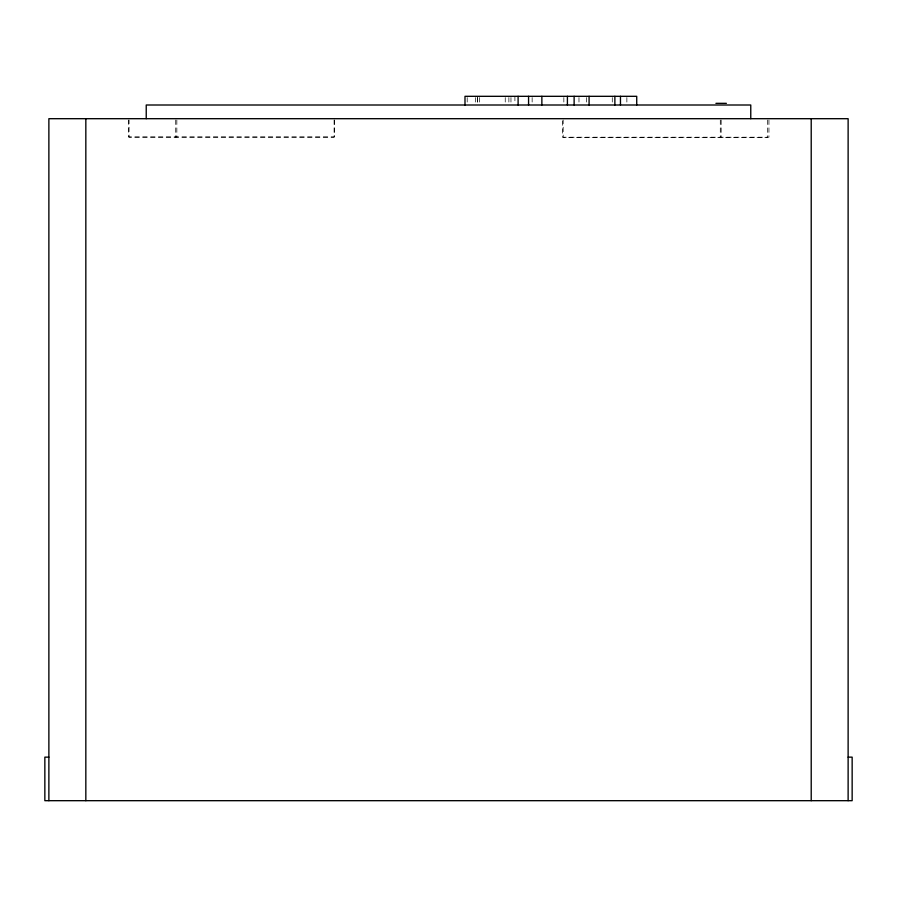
<?xml version="1.0" encoding="UTF-8"?>
<svg xmlns="http://www.w3.org/2000/svg" width="897" height="897" viewBox="0 0 897 897"><rect width="100%" height="100%" fill="white"/><g stroke="black" fill="none" stroke-linecap="round" stroke-linejoin="round"><path stroke-width="0.67" stroke-dasharray="4.49 3.36" d="M768.942 120.019L768.942 137.207L562.509 137.207L562.509 120.019M767.585 120.041L767.585 137.476L563.17 137.476L563.17 120.041M721.154 120.041L721.154 137.476M720.291 120.019L720.291 137.207M626.868 97.56L626.868 103.772M612.281 97.56L612.281 103.772M586.369 97.56L586.369 103.772M578.98 97.56L578.98 103.772M563.843 97.56L563.843 103.772M532.145 97.56L532.145 103.772M514.912 96.315L514.912 103.772M510.965 97.56L510.965 103.772M508.879 97.56L508.879 103.772M505.246 97.56L505.246 103.772M479.458 97.56L479.458 103.772M477.552 97.56L477.552 103.772M477.361 97.56L477.361 103.772M475.332 97.56L475.332 103.772M467.202 97.56L467.202 103.772M334.323 120.007L334.323 137.006L128.45 137.006L128.45 120.007M334.11 120.007L334.11 137.14L129.067 137.14L129.067 120.007M176.844 120.007L176.844 137.006M175.711 120.007L175.711 137.14"/><path stroke-width="1.35" d="M715.907 103.334L726.379 103.334M48.875 757.146L44.85 757.146L44.85 800.685L852.15 800.685L852.15 757.146L848.125 757.146M848.125 800.685L848.125 118.696L48.875 118.696L48.875 800.685M811.213 118.696L811.213 800.685M750.767 118.696L750.767 105.005L146.233 105.005L146.233 118.696M636.724 105.005L636.724 96.315L464.994 96.315L464.994 105.005M620.466 96.315L620.466 105.005M614.871 96.315L614.871 105.005M589.082 96.315L589.082 105.005M574.125 96.315L574.125 105.005M567.409 96.315L567.409 105.005M541.866 96.315L541.866 105.005M528.568 96.315L528.568 105.005M518.107 96.315L518.107 105.005M85.832 118.696L85.832 800.685"/></g></svg>
